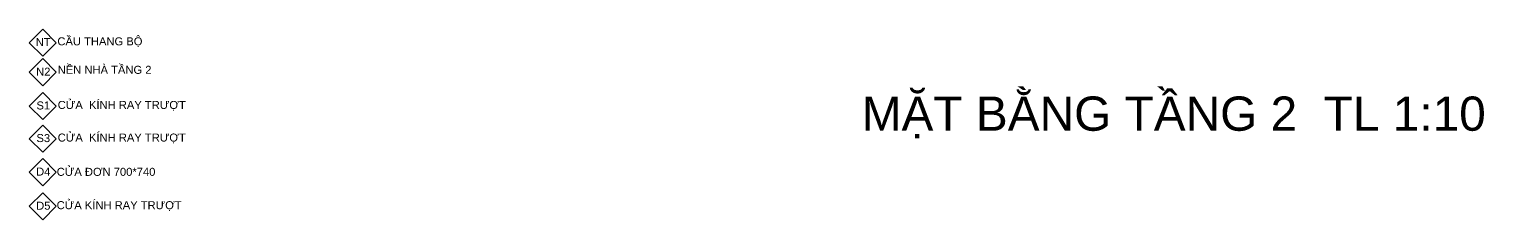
# Model space of a CAD drawing. Header units: millimetres. Extents: x -26398 to 135532, y -376633 to 43268.
# Drawn here: x 65875 to 67874, y -376633 to -376371 of the extents above; entities that cross this region are included whole.
import ezdxf

# ---------------------------------------------------------------- set-up
doc = ezdxf.new("R2010")
doc.units = ezdxf.units.MM
doc.layers.add('A6-GHICHU', color=147, linetype='Continuous', lineweight=20)
doc.styles.add('TUANH', font='')
doc.styles.get('TUANH').set_extended_font_data('VNI-Helve-Condense', bold=True)

msp = doc.modelspace()

# ---------------------------------------------------------------- linework, layer by layer
at = {"layer": 'A6-GHICHU', "ltscale": 0.5}
for points in [[(65893.68, -376407.95), (65912.34, -376389.29), (65893.68, -376370.64), (65875.03, -376389.29)], [(65893.68, -376448.46), (65912.34, -376429.81), (65893.68, -376411.15), (65875.03, -376429.81)], [(65893.68, -376494.95), (65912.34, -376476.29), (65893.68, -376457.63), (65875.03, -376476.29)], [(65893.68, -376539.72), (65912.34, -376521.06), (65893.68, -376502.41), (65875.03, -376521.06)], [(65893.68, -376585.63), (65912.34, -376566.97), (65893.68, -376548.31), (65875.03, -376566.97)], [(65893.68, -376632.56), (65912.34, -376613.9), (65893.68, -376595.25), (65875.03, -376613.9)]]:
    msp.add_lwpolyline(points, close=True, dxfattribs=at)

# ---------------------------------------------------------------- texts
at = {"layer": 'A6-GHICHU', "ltscale": 0.5, "attachment_point": 5, "style": 'TUANH'}
for s, insert, char_height in [('{\\fArial|b0|i0|c163|p34;N\\fArial|b0|i0|c0|p34;T}', (65894.51, -376388.55), 10.9934), ('{\\fArial|b0|i0|c163|p34;CẦU THANG BỘ}', (65972.33, -376388.65), 10.9934), ('{\\fArial|b0|i0|c163|p34;NỀN\\fArial|b0|i0|c0|p34; NHÀ\\fArial|b0|i0|c163|p34; TẦNG \\fArial|b0|i0|c0|p34;2}', (65978.77, -376426.6), 10.99336), ('{\\fArial|b0|i0|c163|p34;N\\fArial|b0|i0|c0|p34;2}', (65894.51, -376429.06), 10.9934), ('{\\fArial|b0|i0|c0|p34;MẶT BẰNG TẦNG 2  TL 1:10}', (67447.56, -376491.87), 46.9996), ('{\\fArial|b0|i0|c163|p34;S1}', (65894.51, -376475.54), 10.9934), ('{\\fArial|b0|i0|c163|p34;CỬA  KÍNH RAY TRƯỢT}', (66002.3, -376475.98), 10.9934), ('{\\fArial|b0|i0|c163|p34;S3}', (65894.51, -376520.32), 10.9934), ('{\\fArial|b0|i0|c163|p34;CỬA  KÍNH RAY TRƯỢT}', (66002.3, -376520.75), 10.9934), ('{\\fArial|b0|i0|c163|p34;D4}', (65894.51, -376566.22), 10.9934), ('{\\fArial|b0|i0|c163|p34;CỬA ĐƠN 700*740}', (65980.76, -376566.66), 10.9934), ('{\\fArial|b0|i0|c163|p34;D5}', (65894.51, -376613.16), 10.9934), ('{\\fArial|b0|i0|c163|p34;CỬA KÍNH RAY TRƯỢT   }', (65998.72, -376613.59), 10.9934)]:
    msp.add_mtext(s, dxfattribs=dict(at, insert=insert, char_height=char_height))

doc.saveas('drawing.dxf')
